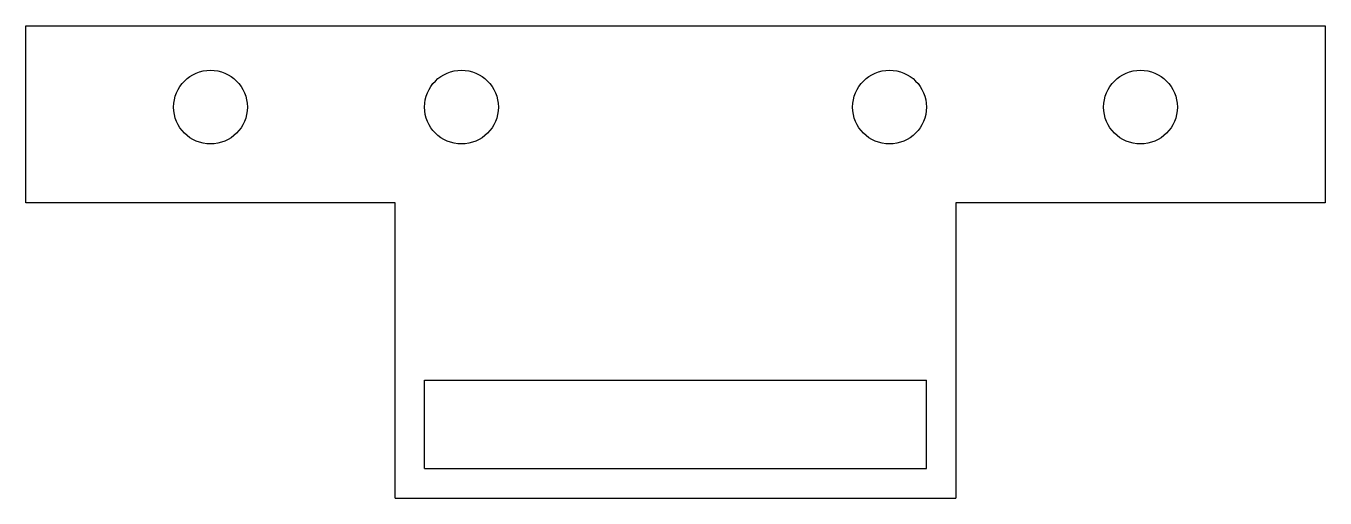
# Model space of a CAD drawing. Header units: millimetres. Extents: x 0 to 44, y 0 to 16.
import ezdxf

# ---------------------------------------------------------------- set-up
doc = ezdxf.new("R2010")
doc.units = ezdxf.units.MM
doc.layers.get('0').update_dxf_attribs({"lineweight": 25, "true_color": 0xffffff})

msp = doc.modelspace()

# ---------------------------------------------------------------- linework, layer by layer
for p, q in [((0, 16), (44, 16)), ((0, 10), (0, 16)), ((44, 16), (44, 10)), ((12.5, 10), (0, 10)), ((12.5, 0), (12.5, 10)), ((44, 10), (31.5, 10)), ((31.5, 10), (31.5, 0)), ((13.5, 4), (30.5, 4)), ((13.5, 1), (13.5, 4)), ((30.5, 1), (30.5, 4)), ((13.5, 1), (30.5, 1)), ((12.5, 0), (13.5, 0)), ((13.5, 0), (30.5, 0)), ((30.5, 0), (31.5, 0))]:
    msp.add_line(p, q)
for centre in [(6.25, 13.25), (14.75, 13.25), (29.25, 13.25), (37.75, 13.25)]:
    msp.add_circle(centre, 1.25)

doc.saveas('drawing.dxf')
